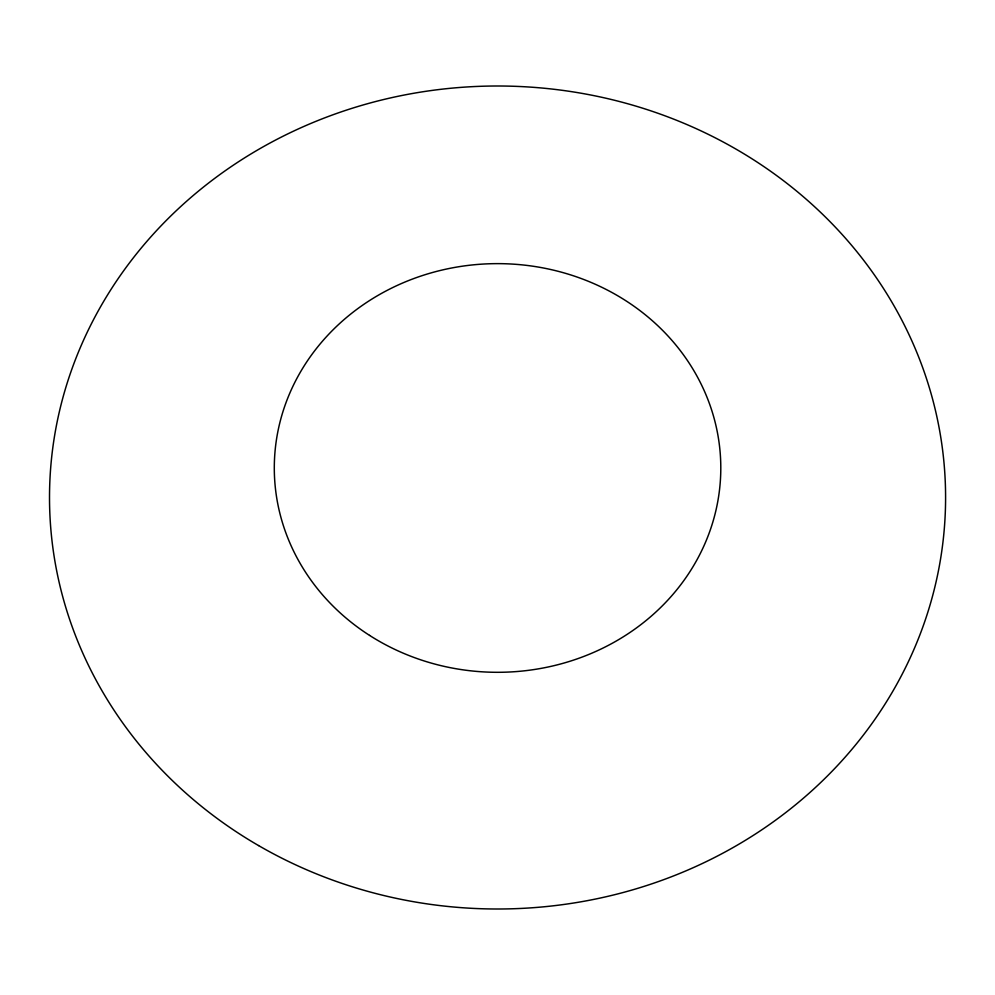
<?xml version="1.0" encoding="UTF-8"?>
<svg xmlns="http://www.w3.org/2000/svg" width="995" height="995" viewBox="0 0 995 995"><rect width="100%" height="100%" fill="white"/><g stroke="black" fill="none" stroke-linecap="round" stroke-linejoin="round"><path stroke-width="1.49" d="M258.576 845.576A448.036 411.495 0 0 0 945.25 513.544A448.036 411.495 0 0 0 288.836 133.38A448.036 411.495 0 0 0 258.576 845.576M369.568 635.395A223.253 204.336 0 0 0 719.957 485.697A223.253 204.336 0 0 0 403.137 282.804A223.253 204.336 0 0 0 369.568 635.395"/></g></svg>
